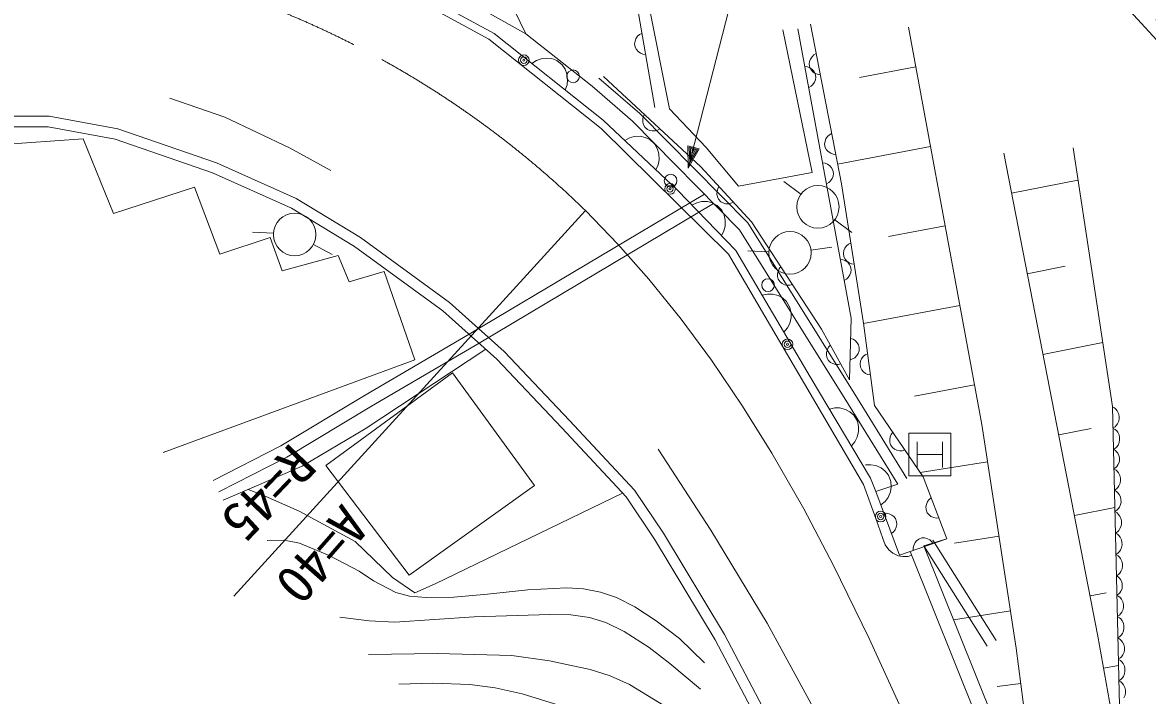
# Model space of a CAD drawing. Units: millimetres, scale not verified. Extents: x 40000 to 680000, y 20000 to 380000.
# Drawn here: x 490854 to 543985, y 287258 to 319014 of the extents above; entities that cross this region are included whole.
import ezdxf
from ezdxf.enums import TextEntityAlignment as Align

# ---------------------------------------------------------------- set-up
doc = ezdxf.new("R2010")
doc.units = ezdxf.units.MM
doc.header["$LTSCALE"] = 1000
doc.linetypes.add('CHAIN', pattern=[18.5, 12, -1.5, 3.5, -1.5])
for name, color, linetype, lineweight in [('M-BGD', 7, 'Continuous', 13), ('M-BMK', 2, 'CHAIN', 13), ('M-STR-HTXT', 7, 'Continuous', 13), ('M-STR-STRC', 7, 'Continuous', 13)]:
    doc.layers.add(name, color=color, linetype=linetype, lineweight=lineweight)
doc.styles.add('ＭＳ ゴシック', font='')
doc.styles.get('ＭＳ ゴシック').set_extended_font_data('MS Gothic')

msp = doc.modelspace()

# ---------------------------------------------------------------- linework, layer by layer
at = {"layer": 'M-BGD'}
for p, q in [((518625, 326986), (520714, 315012)), ((518990, 327011), (521416, 314947)), ((513125, 318499), (505186, 322801)), ((512885, 318224), (506510, 321702)), ((509119, 321576), (514619, 318477)), ((513286, 321278), (514619, 318477)), ((529531, 311401), (528070, 318932)), ((528070, 318932), (529531, 311401)), ((532693, 318795), (536166, 300039)), ((518277, 314414), (513125, 318499)), ((514619, 318477), (517751, 316012)), ((519906, 318365), (519825, 318248)), ((519994, 318442), (519906, 318365)), ((520105, 318503), (519994, 318442)), ((528141, 311931), (526755, 318664)), ((529983, 305067), (527478, 318720)), ((518185, 314021), (512885, 318224)), ((519783, 318138), (519765, 318011)), ((519765, 318011), (519792, 317852)), ((519825, 318248), (519783, 318138)), ((519792, 317852), (519853, 317740)), ((519853, 317740), (519929, 317651)), ((515126, 317220), (514915, 317079)), ((515343, 317305), (515126, 317220)), ((515624, 317339), (515343, 317305)), ((515855, 317310), (515624, 317339)), ((516093, 317224), (515855, 317310)), ((516344, 317024), (516093, 317224)), ((519929, 317651), (520045, 317569)), ((520045, 317569), (520153, 317527)), ((520153, 317527), (520278, 317508)), ((528064, 317284), (528024, 317173)), ((528142, 317403), (528064, 317284)), ((528229, 317482), (528142, 317403)), ((528339, 317545), (528229, 317482)), ((516484, 316811), (516344, 317024)), ((516567, 316591), (516484, 316811)), ((527930, 316924), (527805, 316942)), ((528039, 316883), (527930, 316924)), ((528024, 317173), (528008, 317047)), ((528008, 317047), (528039, 316888)), ((528039, 316888), (528101, 316777)), ((528155, 316802), (528039, 316883)), ((528101, 316777), (528179, 316689)), ((528232, 316714), (528155, 316802)), ((528179, 316689), (528296, 316610)), ((528294, 316602), (528232, 316714)), ((533040, 316919), (530390, 316417)), ((516601, 316307), (516567, 316591)), ((516572, 316074), (516601, 316307)), ((518076, 316396), (520006, 314728)), ((518295, 316468), (522887, 312210)), ((528185, 316088), (528265, 316206)), ((528265, 316206), (528305, 316316)), ((528323, 316443), (528294, 316602)), ((528296, 316610), (528406, 316570)), ((528305, 316316), (528323, 316443)), ((528406, 316570), (528531, 316553)), ((516487, 315833), (516572, 316074)), ((517751, 316012), (519666, 314357)), ((517751, 316012), (519666, 314357)), ((527987, 315948), (528097, 316010)), ((528097, 316010), (528185, 316088)), ((492110, 314599), (488490, 314599)), ((495361, 314001), (492110, 314599)), ((520006, 314728), (525106, 309555)), ((520171, 314564), (520148, 314449)), ((520223, 314681), (520171, 314564)), ((521416, 314947), (523149, 313123)), ((492065, 314093), (488511, 314093)), ((495235, 313510), (492065, 314093)), ((524202, 308079), (518185, 314021)), ((521793, 311103), (518277, 314414)), ((519666, 314357), (524713, 309238)), ((519666, 314357), (524713, 309238)), ((520148, 314449), (520154, 314306)), ((520154, 314306), (520187, 314193)), ((520187, 314193), (520249, 314081)), ((520249, 314081), (520366, 313972)), ((485087, 312920), (493714, 313528)), ((493714, 313528), (495157, 310001)), ((499833, 311923), (495235, 313510)), ((500015, 312394), (495361, 314001)), ((519526, 313569), (519304, 313447)), ((519749, 313635), (519526, 313569)), ((520032, 313645), (519749, 313635)), ((520260, 313596), (520032, 313645)), ((520489, 313490), (520260, 313596)), ((520366, 313972), (520482, 313920)), ((520482, 313920), (520596, 313896)), ((520723, 313270), (520489, 313490)), ((520596, 313896), (520737, 313902)), ((520737, 313902), (520849, 313936)), ((520849, 313936), (520959, 313998)), ((528794, 313519), (528755, 313408)), ((528873, 313637), (528794, 313519)), ((528959, 313716), (528873, 313637)), ((529069, 313779), (528959, 313716)), ((520844, 313045), (520723, 313270)), ((520909, 312819), (520844, 313045)), ((522295, 312140), (522275, 313189)), ((522275, 313189), (522816, 313047)), ((522816, 313047), (522295, 312140)), ((522365, 312414), (522342, 313130)), ((522342, 313130), (522729, 313029)), ((522729, 313029), (522365, 312414)), ((522405, 312571), (522410, 313071)), ((522642, 313010), (522405, 312571)), ((522410, 313071), (522642, 313010)), ((522465, 312805), (522477, 313011)), ((522554, 312991), (522465, 312805)), ((522477, 313011), (522554, 312991)), ((523149, 313123), (524675, 311299)), ((528755, 313408), (528738, 313281)), ((528738, 313281), (528769, 313123)), ((528769, 313123), (528831, 313011)), ((528831, 313011), (528910, 312924)), ((533735, 313168), (529349, 312337)), ((540471, 313103), (542330, 300891)), ((520871, 312303), (520919, 312533)), ((520919, 312533), (520909, 312819)), ((528910, 312924), (529027, 312844)), ((529027, 312844), (529136, 312804)), ((529136, 312804), (529262, 312788)), ((541645, 290053), (537193, 312856)), ((503553, 310255), (499833, 311923)), ((503783, 310704), (500015, 312394)), ((520766, 312070), (520871, 312303)), ((522887, 312210), (525287, 309606)), ((524675, 311299), (528141, 311931)), ((528765, 312373), (528639, 312390)), ((528874, 312331), (528765, 312373)), ((528990, 312251), (528874, 312331)), ((529067, 312162), (528990, 312251)), ((529128, 312050), (529067, 312162)), ((529158, 311892), (529128, 312050)), ((529140, 311765), (529158, 311892)), ((527613, 310915), (526808, 311512)), ((528822, 311397), (528932, 311459)), ((528932, 311459), (529020, 311537)), ((529020, 311537), (529099, 311655)), ((529099, 311655), (529140, 311765)), ((530574, 304820), (529531, 311401)), ((529531, 311401), (530574, 304820)), ((537564, 310956), (540702, 311583)), ((495157, 310001), (498975, 311247)), ((498975, 311247), (500177, 308085)), ((511946, 304306), (523056, 310919)), ((524543, 308251), (521793, 311103)), ((523654, 311052), (523649, 310909)), ((523649, 310909), (523673, 310794)), ((523686, 311165), (523654, 311052)), ((523746, 311278), (523686, 311165)), ((506812, 308873), (503783, 310704)), ((512418, 303884), (523493, 310476)), ((522698, 310512), (522470, 310400)), ((522925, 310566), (522698, 310512)), ((523207, 310563), (522925, 310566)), ((523432, 310503), (523207, 310563)), ((523657, 310385), (523432, 310503)), ((523880, 310154), (523657, 310385)), ((523673, 310794), (523726, 310678)), ((523726, 310678), (523835, 310560)), ((523835, 310560), (523945, 310499)), ((523945, 310499), (524057, 310466)), ((524057, 310466), (524199, 310461)), ((524199, 310461), (524312, 310486)), ((524312, 310486), (524427, 310539)), ((506538, 308450), (503553, 310255)), ((523990, 309924), (523880, 310154)), ((524044, 309695), (523990, 309924)), ((523981, 309181), (524040, 309409)), ((524040, 309409), (524044, 309695)), ((524713, 309238), (529865, 300997)), ((524713, 309238), (529865, 300997)), ((525106, 309555), (530288, 301265)), ((525287, 309606), (528591, 304539)), ((529218, 309711), (530017, 309105)), ((534430, 309417), (531759, 308911)), ((500177, 308085), (502552, 308875)), ((502712, 309067), (501715, 309121)), ((502552, 308875), (503123, 307294)), ((511023, 305808), (506812, 308873)), ((523865, 308954), (523981, 309181)), ((504592, 308540), (505475, 308067)), ((510711, 305413), (506538, 308450)), ((528055, 302300), (524543, 308251)), ((526104, 308189), (525106, 308235)), ((528091, 308280), (529080, 308416)), ((529646, 308249), (529626, 308123)), ((529689, 308359), (529646, 308249)), ((529772, 308474), (529689, 308359)), ((529861, 308550), (529772, 308474)), ((529973, 308609), (529861, 308550)), ((503123, 307294), (505768, 308024)), ((505768, 308024), (506279, 306777)), ((530576, 297210), (524202, 308079)), ((529599, 307821), (529474, 307839)), ((529709, 307780), (529599, 307821)), ((529626, 308123), (529651, 307964)), ((529651, 307964), (529709, 307850)), ((529709, 307850), (529784, 307760)), ((529825, 307699), (529709, 307780)), ((529784, 307760), (529899, 307676)), ((529902, 307611), (529825, 307699)), ((529899, 307676), (530007, 307633)), ((530007, 307633), (530132, 307612)), ((506279, 306777), (507933, 307264)), ((507933, 307264), (509376, 303097)), ((526536, 307287), (526507, 307147)), ((526507, 307147), (526512, 307030)), ((526586, 307394), (526536, 307287)), ((526664, 307494), (526586, 307394)), ((529854, 306985), (529934, 307103)), ((529963, 307499), (529902, 307611)), ((529934, 307103), (529975, 307214)), ((529992, 307340), (529963, 307499)), ((529975, 307214), (529992, 307340)), ((538306, 307155), (540094, 307512)), ((526512, 307030), (526545, 306906)), ((526545, 306906), (526633, 306771)), ((526633, 306771), (526732, 306692)), ((526732, 306692), (526837, 306641)), ((526837, 306641), (526976, 306613)), ((526976, 306613), (527092, 306618)), ((527092, 306618), (527214, 306651)), ((529657, 306846), (529767, 306907)), ((529767, 306907), (529854, 306985)), ((526034, 306198), (525787, 306143)), ((526267, 306197), (526034, 306198)), ((526541, 306128), (526267, 306197)), ((526746, 306016), (526541, 306128)), ((513609, 303491), (511023, 305808)), ((526937, 305850), (526746, 306016)), ((527101, 305572), (526937, 305850)), ((527155, 305322), (527101, 305572)), ((535124, 305666), (530576, 304804)), ((513262, 303127), (510711, 305413)), ((527086, 304810), (527155, 305087)), ((527155, 305087), (527155, 305322)), ((529913, 302146), (529983, 305067)), ((526811, 304408), (526976, 304602)), ((526976, 304602), (527086, 304810)), ((528591, 304539), (529913, 302146)), ((531096, 300949), (530574, 304820)), ((530574, 304820), (531096, 300949)), ((507041, 301432), (511945, 304307)), ((530079, 304068), (529960, 304111)), ((530177, 304005), (530079, 304068)), ((530275, 303901), (530177, 304005)), ((539048, 303355), (541869, 303918)), ((512732, 303603), (507041, 299843)), ((507341, 300908), (512418, 303884)), ((516687, 300231), (513609, 303491)), ((528827, 303449), (528824, 303331)), ((528866, 303587), (528827, 303449)), ((528924, 303689), (528866, 303587)), ((529009, 303783), (528924, 303689)), ((530260, 303295), (530323, 303395)), ((530332, 303799), (530275, 303901)), ((530323, 303395), (530365, 303515)), ((530369, 303677), (530332, 303799)), ((530365, 303515), (530369, 303677)), ((530768, 303385), (530654, 303329)), ((509376, 303097), (497502, 298718)), ((516326, 299882), (513262, 303127)), ((528824, 303331), (528847, 303206)), ((528847, 303206), (528925, 303065)), ((528925, 303065), (529019, 302979)), ((529019, 302979), (529120, 302920)), ((529120, 302920), (529255, 302881)), ((529255, 302881), (529372, 302877)), ((529372, 302877), (529496, 302901)), ((529936, 303101), (530057, 303139)), ((530057, 303139), (530158, 303197)), ((530158, 303197), (530260, 303295)), ((530432, 303033), (530409, 302908)), ((530409, 302908), (530430, 302747)), ((530478, 303141), (530432, 303033)), ((530563, 303255), (530478, 303141)), ((530654, 303329), (530563, 303255)), ((511165, 302480), (505177, 298110)), ((515037, 297167), (511165, 302480)), ((530430, 302747), (530486, 302633)), ((530486, 302633), (530559, 302541)), ((530559, 302541), (530671, 302454)), ((530671, 302454), (530778, 302408)), ((530778, 302408), (530903, 302384)), ((530910, 297511), (528055, 302300)), ((535819, 301915), (532980, 301376)), ((503055, 299037), (507041, 301432)), ((530288, 301265), (532621, 297497)), ((503343, 298505), (507341, 300908)), ((529213, 300827), (528967, 300771)), ((529446, 300827), (529213, 300827)), ((529720, 300759), (529446, 300827)), ((529926, 300648), (529720, 300759)), ((529865, 300997), (532198, 297229)), ((529865, 300997), (532198, 297229)), ((533392, 297571), (531096, 300949)), ((531096, 300949), (533392, 297571)), ((542721, 284015), (542330, 300891)), ((542431, 300825), (542330, 300884)), ((542492, 300766), (542431, 300825)), ((542554, 300687), (542492, 300766)), ((519753, 296942), (516687, 300231)), ((530118, 300482), (529926, 300648)), ((530283, 300205), (530118, 300482)), ((530339, 299956), (530283, 300205)), ((542617, 300567), (542554, 300687)), ((542568, 300081), (542625, 300203)), ((542640, 300446), (542617, 300567)), ((542625, 300203), (542643, 300325)), ((542643, 300325), (542640, 300446)), ((507041, 299843), (504065, 298080)), ((519363, 296625), (516326, 299882)), ((530271, 299443), (530339, 299720)), ((530339, 299720), (530339, 299956)), ((531961, 299677), (531885, 299575)), ((536166, 300039), (537780, 289498)), ((539790, 299554), (541325, 299861)), ((542353, 299874), (542452, 299937)), ((542455, 299815), (542353, 299874)), ((542452, 299937), (542510, 299999)), ((542516, 299756), (542455, 299815)), ((542510, 299999), (542568, 300081)), ((542578, 299677), (542516, 299756)), ((542640, 299557), (542578, 299677)), ((529998, 299040), (530162, 299235)), ((530162, 299235), (530271, 299443)), ((531836, 299467), (531811, 299327)), ((531811, 299327), (531818, 299209)), ((531818, 299209), (531853, 299086)), ((531885, 299575), (531836, 299467)), ((532706, 297616), (532706, 299637)), ((532706, 299637), (534704, 299637)), ((533106, 299233), (533106, 298021)), ((534304, 299233), (534304, 298021)), ((534704, 299637), (534704, 297616)), ((542592, 299071), (542649, 299193)), ((542663, 299436), (542640, 299557)), ((542649, 299193), (542666, 299315)), ((542666, 299315), (542663, 299436)), ((499857, 297404), (503055, 299037)), ((531853, 299086), (531943, 298953)), ((531943, 298953), (532044, 298876)), ((532044, 298876), (532150, 298827)), ((532150, 298827), (532289, 298801)), ((532289, 298801), (532405, 298809)), ((532405, 298809), (532527, 298844)), ((533106, 298627), (534304, 298627)), ((542377, 298863), (542475, 298926)), ((542468, 298811), (542377, 298863)), ((542523, 298758), (542468, 298811)), ((542475, 298926), (542534, 298988)), ((542579, 298686), (542523, 298758)), ((542534, 298988), (542592, 299071)), ((542635, 298579), (542579, 298686)), ((500127, 296863), (503343, 298505)), ((504065, 298080), (500337, 296468)), ((505177, 298110), (509115, 292940)), ((530922, 298148), (530669, 298136)), ((531151, 298109), (530922, 298148)), ((531410, 297993), (531151, 298109)), ((536435, 298282), (533248, 297783)), ((542486, 298011), (542539, 298067)), ((542539, 298067), (542591, 298141)), ((542591, 298141), (542643, 298251)), ((542656, 298470), (542635, 298579)), ((542643, 298251), (542658, 298361)), ((542658, 298361), (542656, 298470)), ((531594, 297849), (531410, 297993)), ((531755, 297652), (531594, 297849)), ((531871, 297351), (531755, 297652)), ((534704, 297616), (532706, 297616)), ((534505, 294650), (533392, 297571)), ((533392, 297571), (534505, 294650)), ((542398, 297954), (542486, 298011)), ((542499, 297896), (542398, 297954)), ((542560, 297837), (542499, 297896)), ((542622, 297758), (542560, 297837)), ((542685, 297638), (542622, 297758)), ((542708, 297517), (542685, 297638)), ((509115, 292940), (515037, 297167)), ((531149, 295616), (530576, 297210)), ((531153, 296877), (530910, 297511)), ((532198, 297229), (531153, 296877)), ((531844, 296863), (531884, 297096)), ((531884, 297096), (531871, 297351)), ((542421, 296944), (542520, 297007)), ((542520, 297007), (542578, 297069)), ((542578, 297069), (542636, 297152)), ((542636, 297152), (542693, 297274)), ((542693, 297274), (542710, 297396)), ((542710, 297396), (542708, 297517)), ((502171, 296719), (501509, 296974)), ((503914, 295958), (502171, 296719)), ((519188, 296813), (510347, 292522)), ((520700, 294638), (519363, 296625)), ((521120, 294912), (519753, 296942)), ((532279, 293876), (531153, 296877)), ((531588, 296416), (531731, 296602)), ((531731, 296602), (531844, 296863)), ((533671, 296501), (533600, 296408)), ((533769, 296582), (533671, 296501)), ((542523, 296886), (542421, 296944)), ((542584, 296827), (542523, 296886)), ((542646, 296748), (542584, 296827)), ((542708, 296628), (542646, 296748)), ((542731, 296507), (542708, 296628)), ((542734, 296386), (542731, 296507)), ((506560, 294529), (503914, 295958)), ((531393, 296252), (531588, 296416)), ((533542, 296277), (533522, 296161)), ((533522, 296161), (533528, 296033)), ((533528, 296033), (533586, 295883)), ((533600, 296408), (533542, 296277)), ((540532, 295754), (542440, 296135)), ((542445, 295934), (542543, 295997)), ((542543, 295997), (542602, 296059)), ((542602, 296059), (542660, 296142)), ((542660, 296142), (542717, 296264)), ((542717, 296264), (542734, 296386)), ((531491, 294667), (531149, 295616)), ((531665, 295854), (531539, 295849)), ((531780, 295833), (531665, 295854)), ((531908, 295775), (531780, 295833)), ((532000, 295702), (531908, 295775)), ((532080, 295603), (532000, 295702)), ((532136, 295452), (532080, 295603)), ((532142, 295324), (532136, 295452)), ((533586, 295883), (533666, 295784)), ((533666, 295784), (533758, 295712)), ((533758, 295712), (533887, 295654)), ((533887, 295654), (534002, 295633)), ((534002, 295633), (534128, 295639)), ((542546, 295876), (542445, 295934)), ((542607, 295817), (542546, 295876)), ((542669, 295737), (542607, 295817)), ((542732, 295618), (542669, 295737)), ((542755, 295497), (542732, 295618)), ((542757, 295376), (542755, 295497)), ((524001, 290129), (521120, 294912)), ((531893, 294904), (531991, 294985)), ((531991, 294985), (532063, 295078)), ((532063, 295078), (532121, 295208)), ((532121, 295208), (532142, 295324)), ((542468, 294924), (542567, 294987)), ((542569, 294866), (542468, 294924)), ((542567, 294987), (542625, 295049)), ((542625, 295049), (542683, 295131)), ((542683, 295131), (542740, 295254)), ((542740, 295254), (542757, 295376)), ((508333, 292826), (506560, 294529)), ((523568, 289878), (520700, 294638)), ((531600, 294363), (531491, 294667)), ((531771, 294125), (531600, 294363)), ((534505, 294650), (532279, 293876)), ((533005, 294470), (532943, 294342)), ((533079, 294561), (533005, 294470)), ((533180, 294638), (533079, 294561)), ((533331, 294691), (533180, 294638)), ((533457, 294692), (533331, 294691)), ((533426, 294317), (534505, 294650)), ((533571, 294667), (533457, 294692)), ((533698, 294605), (533571, 294667)), ((533787, 294529), (533698, 294605)), ((533864, 294427), (533787, 294529)), ((533846, 294589), (536839, 289858)), ((536973, 294769), (534868, 294439)), ((542631, 294807), (542569, 294866)), ((542692, 294727), (542631, 294807)), ((542755, 294608), (542692, 294727)), ((542778, 294487), (542755, 294608)), ((542764, 294244), (542781, 294366)), ((542781, 294366), (542778, 294487)), ((531951, 293976), (531771, 294125)), ((532207, 293855), (531951, 293976)), ((532436, 293810), (532207, 293855)), ((532689, 293817), (532436, 293810)), ((532839, 293872), (532689, 293817)), ((532778, 294050), (538088, 280858)), ((532943, 294342), (532918, 294227)), ((532918, 294227), (532920, 294099)), ((533426, 294317), (538735, 281125)), ((533426, 294317), (536418, 289585)), ((542492, 293914), (542590, 293977)), ((542593, 293856), (542492, 293914)), ((542590, 293977), (542648, 294039)), ((542654, 293797), (542593, 293856)), ((542648, 294039), (542707, 294121)), ((542707, 294121), (542764, 294244)), ((542716, 293717), (542654, 293797)), ((542779, 293598), (542716, 293717)), ((542801, 293477), (542779, 293598)), ((542787, 293234), (542804, 293356)), ((542804, 293356), (542801, 293477)), ((509385, 292096), (508333, 292826)), ((542515, 292904), (542613, 292967)), ((542606, 292852), (542515, 292904)), ((542661, 292798), (542606, 292852)), ((542613, 292967), (542672, 293029)), ((542717, 292727), (542661, 292798)), ((542672, 293029), (542730, 293111)), ((542730, 293111), (542787, 293234)), ((510347, 292522), (509385, 292096)), ((542773, 292619), (542717, 292727)), ((542730, 292182), (542781, 292292)), ((542794, 292510), (542773, 292619)), ((542781, 292292), (542796, 292401)), ((542796, 292401), (542794, 292510)), ((541274, 291953), (542028, 292104)), ((542536, 291995), (542625, 292052)), ((542637, 291937), (542536, 291995)), ((542625, 292052), (542677, 292108)), ((542699, 291878), (542637, 291937)), ((542677, 292108), (542730, 292182)), ((542760, 291798), (542699, 291878)), ((542823, 291678), (542760, 291798)), ((537511, 291255), (534827, 290834)), ((542716, 291110), (542774, 291192)), ((542774, 291192), (542832, 291315)), ((542846, 291558), (542823, 291678)), ((542832, 291315), (542849, 291436)), ((542849, 291436), (542846, 291558)), ((542559, 290985), (542658, 291048)), ((542661, 290927), (542559, 290985)), ((542658, 291048), (542716, 291110)), ((542722, 290868), (542661, 290927)), ((542784, 290788), (542722, 290868)), ((542847, 290668), (542784, 290788)), ((542869, 290548), (542847, 290668)), ((526255, 285868), (524001, 290129)), ((542681, 290038), (542740, 290100)), ((542740, 290100), (542798, 290182)), ((542798, 290182), (542855, 290305)), ((542855, 290305), (542872, 290426)), ((542872, 290426), (542869, 290548)), ((525810, 285638), (523568, 289878)), ((542721, 284015), (541645, 290053)), ((542583, 289975), (542681, 290038)), ((542684, 289917), (542583, 289975)), ((542745, 289857), (542684, 289917)), ((542807, 289778), (542745, 289857)), ((542870, 289658), (542807, 289778)), ((542893, 289538), (542870, 289658)), ((537780, 289498), (538661, 282817)), ((542705, 289028), (542763, 289090)), ((542763, 289090), (542821, 289172)), ((542821, 289172), (542878, 289295)), ((542878, 289295), (542896, 289416)), ((542896, 289416), (542893, 289538)), ((541914, 288544), (542613, 288671)), ((542606, 288965), (542705, 289028)), ((542708, 288907), (542606, 288965)), ((542769, 288847), (542708, 288907)), ((542831, 288768), (542769, 288847)), ((542893, 288648), (542831, 288768)), ((542916, 288527), (542893, 288648)), ((542919, 288406), (542916, 288527)), ((542630, 287955), (542728, 288018)), ((542728, 288018), (542787, 288080)), ((542787, 288080), (542845, 288162)), ((542845, 288162), (542902, 288285)), ((542902, 288285), (542919, 288406)), ((538001, 287828), (536883, 287677)), ((542731, 287897), (542630, 287955)), ((542792, 287837), (542731, 287897)), ((542854, 287758), (542792, 287837)), ((542917, 287638), (542854, 287758)), ((542940, 287517), (542917, 287638)), ((542942, 287396), (542940, 287517)), ((542868, 287152), (542925, 287275)), ((542925, 287275), (542942, 287396))]:
    msp.add_line(p, q, dxfattribs=at)
for points in [[(502408, 294576), (503212, 294583), (503935, 294452), (505330, 293861), (506751, 293126), (507434, 292666), (508490, 292114), (509127, 291952), (509923, 291875), (511225, 291897), (512815, 292038), (514715, 292247), (516556, 292345), (517354, 292294), (518145, 292137), (518904, 291876), (519774, 291442), (520784, 290785), (521875, 289943), (523059, 288798)], [(505835, 290957), (507223, 290777), (508437, 290722), (512193, 290962), (515755, 291079), (516758, 291066), (517633, 290946), (518396, 290703), (519268, 290283), (520444, 289516), (521420, 288760), (522879, 287551)], [(507188, 289193), (510444, 289233), (513963, 289152), (515744, 288887), (517671, 288490), (518611, 288190), (519523, 287782), (522428, 286000)], [(508631, 287794), (510229, 287840), (511984, 287770), (513174, 287612), (514459, 287333), (516178, 286800), (517893, 286157), (519182, 285607), (520581, 284892), (522458, 283750)]]:
    msp.add_lwpolyline(points, dxfattribs=at)
for centre, major_axis in [((514531, 317239), (0, 253)), ((514531, 317239), (0, 152)), ((514531, 317239), (0, 50.5)), ((516860, 316474), (0, 303)), ((521462, 311549), (0, 303)), ((521437, 311163), (0, 253)), ((521437, 311163), (0, 152)), ((521437, 311163), (0, 50.5)), ((528419, 310317), (0, 1010)), ((503710, 309013), (0, 1010)), ((527101, 308143), (0, 1010)), ((526064, 306623), (0, 303)), ((526983, 303831), (0, 253)), ((526983, 303831), (0, 152)), ((526983, 303831), (0, 50.5)), ((531384, 295702), (0, 253)), ((531384, 295702), (0, 152)), ((531384, 295702), (0, 50.5))]:
    msp.add_ellipse(centre, major_axis=major_axis, ratio=0.988473, dxfattribs=at)
at = {"layer": 'M-BMK'}
msp.add_lwpolyline([(517439, 310142), (518977, 308555), (520442, 306898), (521958, 305020), (523393, 303078), (524861, 300911), (526244, 298689), (527747, 296067), (529160, 293394), (530844, 289954), (532435, 286468), (535445, 279468)], dxfattribs=at)
msp.add_ellipse((486311, 277350), major_axis=(0, 45466), ratio=0.988473, start_param=5.518103, end_param=6.531158, dxfattribs=at)
at = {"layer": 'M-STR-HTXT'}
for p, q in [((522295, 312140), (530235, 343123)), ((523918, 340510), (550857, 311176)), ((517437, 310145), (500831, 291951))]:
    msp.add_line(p, q, dxfattribs=at)
at = {"layer": 'M-STR-STRC'}
for p, q in [((497812, 315448), (500414, 314552)), ((500414, 314552), (503459, 313096)), ((503459, 313096), (505424, 312032)), ((520881, 298885), (523359, 295063)), ((523359, 295063), (526023, 290676)), ((526023, 290676), (528377, 286352))]:
    msp.add_line(p, q, dxfattribs=at)

# ---------------------------------------------------------------- texts
at = {"layer": 'M-STR-HTXT', "style": 'ＭＳ ゴシック'}
for s, rotation, p in [('L=41.0', 315.168, (541667, 321034)), ('R=45', 226.332, (503131, 299619)), ('A=40', 228.73, (505552, 296728))]:
    msp.add_text(s, height=1833, rotation=rotation, dxfattribs=at).set_placement(p, align=Align.BOTTOM_LEFT)

doc.saveas('drawing.dxf')
